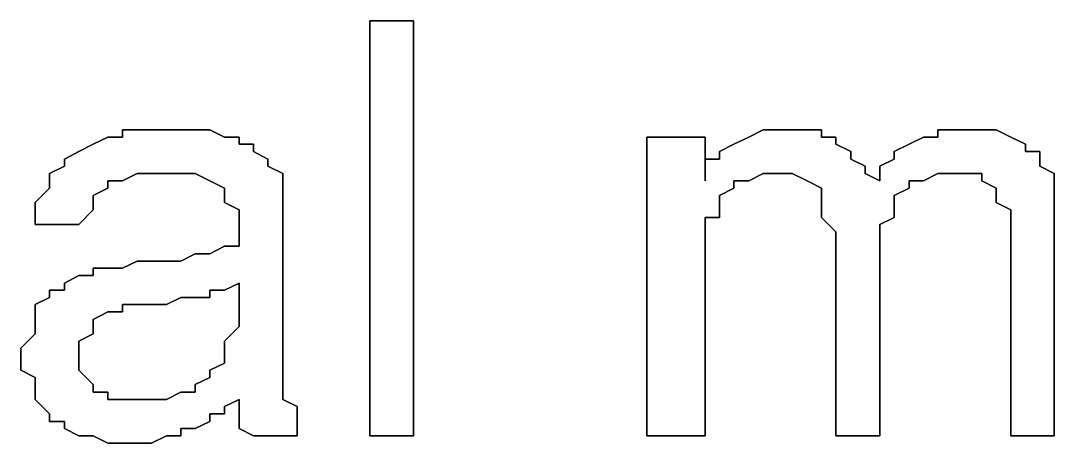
# Model space of a CAD drawing. Header units: metres. Extents: x 2.9 to 42.8, y 1.7 to 28.7.
# Drawn here: x 38.414 to 38.6644, y 16.8645 to 16.9668 of the extents above; entities that cross this region are included whole.
import ezdxf

# ---------------------------------------------------------------- set-up
doc = ezdxf.new("R2010")
doc.units = ezdxf.units.M
doc.layers.add('GRIS', color=8, linetype='Continuous')

msp = doc.modelspace()

# ---------------------------------------------------------------- linework, layer by layer
at = {"layer": 'GRIS', "lineweight": -3}
for points in [[(38.5092, 16.9668), (38.4986, 16.9668), (38.5092, 16.9668)], [(38.4986, 16.9668), (38.4986, 16.8663), (38.4986, 16.9668)], [(38.5092, 16.8663), (38.5092, 16.9668), (38.5092, 16.8663)], [(38.4422, 16.9404), (38.4387, 16.9404), (38.4422, 16.9404)], [(38.4387, 16.9404), (38.4387, 16.9386), (38.4387, 16.9404)], [(38.4457, 16.9404), (38.4422, 16.9404), (38.4457, 16.9404)], [(38.4493, 16.9404), (38.4457, 16.9404), (38.4493, 16.9404)], [(38.4528, 16.9404), (38.4493, 16.9404), (38.4528, 16.9404)], [(38.4563, 16.9404), (38.4528, 16.9404), (38.4563, 16.9404)], [(38.4598, 16.9404), (38.4563, 16.9404), (38.4598, 16.9404)], [(38.4634, 16.9386), (38.4598, 16.9404), (38.4634, 16.9386)], [(38.5939, 16.9404), (38.5904, 16.9386), (38.5939, 16.9404)], [(38.5974, 16.9404), (38.5939, 16.9404), (38.5974, 16.9404)], [(38.6009, 16.9404), (38.5974, 16.9404), (38.6009, 16.9404)], [(38.6045, 16.9404), (38.6009, 16.9404), (38.6045, 16.9404)], [(38.608, 16.9404), (38.6045, 16.9404), (38.608, 16.9404)], [(38.608, 16.9386), (38.608, 16.9404), (38.608, 16.9386)], [(38.6398, 16.9404), (38.6362, 16.9404), (38.6398, 16.9404)], [(38.6362, 16.9404), (38.6362, 16.9386), (38.6362, 16.9404)], [(38.6433, 16.9404), (38.6398, 16.9404), (38.6433, 16.9404)], [(38.6468, 16.9404), (38.6433, 16.9404), (38.6468, 16.9404)], [(38.6503, 16.9404), (38.6468, 16.9404), (38.6503, 16.9404)], [(38.6539, 16.9386), (38.6503, 16.9404), (38.6539, 16.9386)], [(38.4351, 16.9386), (38.4316, 16.9369), (38.4351, 16.9386)], [(38.4387, 16.9386), (38.4351, 16.9386), (38.4387, 16.9386)], [(38.4669, 16.9386), (38.4634, 16.9386), (38.4669, 16.9386)], [(38.4669, 16.9369), (38.4669, 16.9386), (38.4669, 16.9369)], [(38.5798, 16.9386), (38.5657, 16.9386), (38.5798, 16.9386)], [(38.5657, 16.9386), (38.5657, 16.8663), (38.5657, 16.9386)], [(38.5798, 16.928), (38.5798, 16.9386), (38.5798, 16.928)], [(38.5904, 16.9386), (38.5868, 16.9369), (38.5904, 16.9386)], [(38.6115, 16.9386), (38.608, 16.9386), (38.6115, 16.9386)], [(38.6115, 16.9369), (38.6115, 16.9386), (38.6115, 16.9369)], [(38.6327, 16.9386), (38.6292, 16.9369), (38.6327, 16.9386)], [(38.6362, 16.9386), (38.6327, 16.9386), (38.6362, 16.9386)], [(38.6574, 16.9369), (38.6539, 16.9386), (38.6574, 16.9369)], [(38.4281, 16.9351), (38.4246, 16.9333), (38.4281, 16.9351)], [(38.4316, 16.9369), (38.4281, 16.9351), (38.4316, 16.9369)], [(38.4704, 16.9369), (38.4669, 16.9369), (38.4704, 16.9369)], [(38.4704, 16.9351), (38.4704, 16.9369), (38.4704, 16.9351)], [(38.4739, 16.9333), (38.4704, 16.9351), (38.4739, 16.9333)], [(38.5868, 16.9369), (38.5833, 16.9351), (38.5868, 16.9369)], [(38.5833, 16.9351), (38.5833, 16.9333), (38.5833, 16.9351)], [(38.6151, 16.9351), (38.6115, 16.9369), (38.6151, 16.9351)], [(38.6151, 16.9333), (38.6151, 16.9351), (38.6151, 16.9333)], [(38.6292, 16.9369), (38.6256, 16.9351), (38.6292, 16.9369)], [(38.6256, 16.9351), (38.6256, 16.9333), (38.6256, 16.9351)], [(38.6574, 16.9351), (38.6574, 16.9369), (38.6574, 16.9351)], [(38.6609, 16.9351), (38.6574, 16.9351), (38.6609, 16.9351)], [(38.6609, 16.9333), (38.6609, 16.9351), (38.6609, 16.9333)], [(38.4246, 16.9333), (38.4246, 16.9316), (38.4246, 16.9333)], [(38.4739, 16.9316), (38.4739, 16.9333), (38.4739, 16.9316)], [(38.5833, 16.9333), (38.5798, 16.9333), (38.5833, 16.9333)], [(38.5798, 16.9333), (38.5798, 16.9298), (38.5798, 16.9333)], [(38.6186, 16.9316), (38.6151, 16.9333), (38.6186, 16.9316)], [(38.6256, 16.9333), (38.6221, 16.9316), (38.6256, 16.9333)], [(38.6609, 16.9316), (38.6609, 16.9333), (38.6609, 16.9316)], [(38.4246, 16.9316), (38.421, 16.9298), (38.4246, 16.9316)], [(38.421, 16.9298), (38.421, 16.928), (38.421, 16.9298)], [(38.4387, 16.928), (38.4422, 16.9298), (38.4387, 16.928)], [(38.4422, 16.9298), (38.4457, 16.9298), (38.4422, 16.9298)], [(38.4457, 16.9298), (38.4493, 16.9298), (38.4457, 16.9298)], [(38.4493, 16.9298), (38.4528, 16.9298), (38.4493, 16.9298)], [(38.4528, 16.9298), (38.4563, 16.9298), (38.4528, 16.9298)], [(38.4563, 16.9298), (38.4598, 16.928), (38.4563, 16.9298)], [(38.4775, 16.9298), (38.4739, 16.9316), (38.4775, 16.9298)], [(38.4775, 16.9263), (38.4775, 16.9298), (38.4775, 16.9263)], [(38.5798, 16.9298), (38.5798, 16.928), (38.5798, 16.9298)], [(38.5904, 16.928), (38.5939, 16.9298), (38.5904, 16.928)], [(38.5939, 16.9298), (38.5974, 16.9298), (38.5939, 16.9298)], [(38.5974, 16.9298), (38.6009, 16.9298), (38.5974, 16.9298)], [(38.6009, 16.9298), (38.6045, 16.928), (38.6009, 16.9298)], [(38.6186, 16.9298), (38.6186, 16.9316), (38.6186, 16.9298)], [(38.6221, 16.928), (38.6186, 16.9298), (38.6221, 16.928)], [(38.6221, 16.9316), (38.6221, 16.9298), (38.6221, 16.9316)], [(38.6221, 16.9298), (38.6221, 16.928), (38.6221, 16.9298)], [(38.6327, 16.928), (38.6362, 16.9298), (38.6327, 16.928)], [(38.6362, 16.9298), (38.6398, 16.9298), (38.6362, 16.9298)], [(38.6398, 16.9298), (38.6433, 16.9298), (38.6398, 16.9298)], [(38.6433, 16.9298), (38.6468, 16.9298), (38.6433, 16.9298)], [(38.6468, 16.9298), (38.6468, 16.928), (38.6468, 16.9298)], [(38.6644, 16.9298), (38.6609, 16.9316), (38.6644, 16.9298)], [(38.6644, 16.928), (38.6644, 16.9298), (38.6644, 16.928)], [(38.421, 16.928), (38.421, 16.9263), (38.421, 16.928)], [(38.4351, 16.9263), (38.4351, 16.928), (38.4351, 16.9263)], [(38.4351, 16.928), (38.4387, 16.928), (38.4351, 16.928)], [(38.4598, 16.928), (38.4634, 16.9263), (38.4598, 16.928)], [(38.5868, 16.9263), (38.5868, 16.928), (38.5868, 16.9263)], [(38.5868, 16.928), (38.5904, 16.928), (38.5868, 16.928)], [(38.6045, 16.928), (38.608, 16.9263), (38.6045, 16.928)], [(38.6292, 16.9263), (38.6292, 16.928), (38.6292, 16.9263)], [(38.6292, 16.928), (38.6327, 16.928), (38.6292, 16.928)], [(38.6468, 16.928), (38.6503, 16.9263), (38.6468, 16.928)], [(38.6644, 16.9245), (38.6644, 16.928), (38.6644, 16.9245)], [(38.421, 16.9263), (38.4175, 16.9228), (38.421, 16.9263)], [(38.4316, 16.9245), (38.4351, 16.9263), (38.4316, 16.9245)], [(38.4634, 16.9263), (38.4634, 16.9245), (38.4634, 16.9263)], [(38.4775, 16.9245), (38.4775, 16.9263), (38.4775, 16.9245)], [(38.5833, 16.9245), (38.5868, 16.9263), (38.5833, 16.9245)], [(38.608, 16.9263), (38.608, 16.9245), (38.608, 16.9263)], [(38.6256, 16.9245), (38.6292, 16.9263), (38.6256, 16.9245)], [(38.6503, 16.9263), (38.6503, 16.9245), (38.6503, 16.9263)], [(38.4175, 16.9228), (38.4175, 16.921), (38.4175, 16.9228)], [(38.4316, 16.9228), (38.4316, 16.9245), (38.4316, 16.9228)], [(38.4316, 16.921), (38.4316, 16.9228), (38.4316, 16.921)], [(38.4634, 16.9245), (38.4634, 16.9228), (38.4634, 16.9245)], [(38.4634, 16.9228), (38.4669, 16.921), (38.4634, 16.9228)], [(38.4775, 16.9228), (38.4775, 16.9245), (38.4775, 16.9228)], [(38.4775, 16.921), (38.4775, 16.9228), (38.4775, 16.921)], [(38.5833, 16.9228), (38.5833, 16.9245), (38.5833, 16.9228)], [(38.5833, 16.9192), (38.5833, 16.9228), (38.5833, 16.9192)], [(38.608, 16.9245), (38.608, 16.9228), (38.608, 16.9245)], [(38.608, 16.9228), (38.608, 16.921), (38.608, 16.9228)], [(38.6256, 16.9228), (38.6256, 16.9245), (38.6256, 16.9228)], [(38.6256, 16.921), (38.6256, 16.9228), (38.6256, 16.921)], [(38.6503, 16.9245), (38.6503, 16.9228), (38.6503, 16.9245)], [(38.6503, 16.9228), (38.6539, 16.921), (38.6503, 16.9228)], [(38.6644, 16.9228), (38.6644, 16.9245), (38.6644, 16.9228)], [(38.6644, 16.9192), (38.6644, 16.9228), (38.6644, 16.9192)], [(38.4175, 16.921), (38.4175, 16.9175), (38.4175, 16.921)], [(38.4281, 16.9175), (38.4316, 16.921), (38.4281, 16.9175)], [(38.4669, 16.921), (38.4669, 16.9192), (38.4669, 16.921)], [(38.4775, 16.9192), (38.4775, 16.921), (38.4775, 16.9192)], [(38.608, 16.921), (38.608, 16.9192), (38.608, 16.921)], [(38.6256, 16.9192), (38.6256, 16.921), (38.6256, 16.9192)], [(38.6539, 16.921), (38.6539, 16.9175), (38.6539, 16.921)], [(38.4175, 16.9175), (38.4281, 16.9175), (38.4175, 16.9175)], [(38.4669, 16.9192), (38.4669, 16.9157), (38.4669, 16.9192)], [(38.4775, 16.9157), (38.4775, 16.9192), (38.4775, 16.9157)], [(38.5798, 16.9175), (38.5798, 16.9192), (38.5798, 16.9175)], [(38.5798, 16.9192), (38.5833, 16.9192), (38.5798, 16.9192)], [(38.5798, 16.9157), (38.5798, 16.9175), (38.5798, 16.9157)], [(38.608, 16.9192), (38.6115, 16.9157), (38.608, 16.9192)], [(38.6221, 16.9175), (38.6256, 16.9192), (38.6221, 16.9175)], [(38.6221, 16.9157), (38.6221, 16.9175), (38.6221, 16.9157)], [(38.6539, 16.9175), (38.6539, 16.9157), (38.6539, 16.9175)], [(38.6644, 16.9175), (38.6644, 16.9192), (38.6644, 16.9175)], [(38.6644, 16.9157), (38.6644, 16.9175), (38.6644, 16.9157)], [(38.4669, 16.9157), (38.4669, 16.9122), (38.4669, 16.9157)], [(38.4775, 16.9139), (38.4775, 16.9157), (38.4775, 16.9139)], [(38.5798, 16.9139), (38.5798, 16.9157), (38.5798, 16.9139)], [(38.6115, 16.9157), (38.6115, 16.9139), (38.6115, 16.9157)], [(38.6221, 16.9122), (38.6221, 16.9157), (38.6221, 16.9122)], [(38.6539, 16.9157), (38.6539, 16.9122), (38.6539, 16.9157)], [(38.6644, 16.8663), (38.6644, 16.9157), (38.6644, 16.8663)], [(38.4634, 16.9122), (38.4598, 16.9104), (38.4634, 16.9122)], [(38.4669, 16.9122), (38.4634, 16.9122), (38.4669, 16.9122)], [(38.4775, 16.8963), (38.4775, 16.9139), (38.4775, 16.8963)], [(38.5798, 16.9104), (38.5798, 16.9139), (38.5798, 16.9104)], [(38.6115, 16.9139), (38.6115, 16.8663), (38.6115, 16.9139)], [(38.6221, 16.9104), (38.6221, 16.9122), (38.6221, 16.9104)], [(38.6539, 16.9122), (38.6539, 16.8663), (38.6539, 16.9122)], [(38.4563, 16.9104), (38.4528, 16.9086), (38.4563, 16.9104)], [(38.4598, 16.9104), (38.4563, 16.9104), (38.4598, 16.9104)], [(38.5798, 16.9086), (38.5798, 16.9104), (38.5798, 16.9086)], [(38.6221, 16.9086), (38.6221, 16.9104), (38.6221, 16.9086)], [(38.4422, 16.9086), (38.4387, 16.9069), (38.4422, 16.9086)], [(38.4457, 16.9086), (38.4422, 16.9086), (38.4457, 16.9086)], [(38.4493, 16.9086), (38.4457, 16.9086), (38.4493, 16.9086)], [(38.4528, 16.9086), (38.4493, 16.9086), (38.4528, 16.9086)], [(38.5798, 16.9051), (38.5798, 16.9086), (38.5798, 16.9051)], [(38.6221, 16.8663), (38.6221, 16.9086), (38.6221, 16.8663)], [(38.4281, 16.9051), (38.4246, 16.9033), (38.4281, 16.9051)], [(38.4316, 16.9051), (38.4281, 16.9051), (38.4316, 16.9051)], [(38.4351, 16.9069), (38.4316, 16.9069), (38.4351, 16.9069)], [(38.4316, 16.9069), (38.4316, 16.9051), (38.4316, 16.9069)], [(38.4387, 16.9069), (38.4351, 16.9069), (38.4387, 16.9069)], [(38.5798, 16.9033), (38.5798, 16.9051), (38.5798, 16.9033)], [(38.4246, 16.9033), (38.4246, 16.9016), (38.4246, 16.9033)], [(38.4634, 16.9016), (38.4669, 16.9033), (38.4634, 16.9016)], [(38.4669, 16.9033), (38.4669, 16.8981), (38.4669, 16.9033)], [(38.5798, 16.8663), (38.5798, 16.9033), (38.5798, 16.8663)], [(38.421, 16.8998), (38.4175, 16.8981), (38.421, 16.8998)], [(38.4246, 16.9016), (38.421, 16.9016), (38.4246, 16.9016)], [(38.421, 16.9016), (38.421, 16.8998), (38.421, 16.9016)], [(38.4493, 16.8981), (38.4528, 16.8998), (38.4493, 16.8981)], [(38.4528, 16.8998), (38.4563, 16.8998), (38.4528, 16.8998)], [(38.4563, 16.8998), (38.4598, 16.8998), (38.4563, 16.8998)], [(38.4598, 16.8998), (38.4598, 16.9016), (38.4598, 16.8998)], [(38.4598, 16.9016), (38.4634, 16.9016), (38.4598, 16.9016)], [(38.4175, 16.8981), (38.4175, 16.8945), (38.4175, 16.8981)], [(38.4387, 16.8963), (38.4387, 16.8981), (38.4387, 16.8963)], [(38.4387, 16.8981), (38.4422, 16.8981), (38.4387, 16.8981)], [(38.4422, 16.8981), (38.4457, 16.8981), (38.4422, 16.8981)], [(38.4457, 16.8981), (38.4493, 16.8981), (38.4457, 16.8981)], [(38.4669, 16.8981), (38.4669, 16.8945), (38.4669, 16.8981)], [(38.4175, 16.8945), (38.4175, 16.8928), (38.4175, 16.8945)], [(38.4316, 16.8945), (38.4351, 16.8963), (38.4316, 16.8945)], [(38.4316, 16.8928), (38.4316, 16.8945), (38.4316, 16.8928)], [(38.4351, 16.8963), (38.4387, 16.8963), (38.4351, 16.8963)], [(38.4669, 16.8945), (38.4669, 16.8928), (38.4669, 16.8945)], [(38.4775, 16.8928), (38.4775, 16.8963), (38.4775, 16.8928)], [(38.4175, 16.8928), (38.4175, 16.891), (38.4175, 16.8928)], [(38.4316, 16.891), (38.4316, 16.8928), (38.4316, 16.891)], [(38.4669, 16.8928), (38.4634, 16.8892), (38.4669, 16.8928)], [(38.4775, 16.8892), (38.4775, 16.8928), (38.4775, 16.8892)], [(38.4175, 16.891), (38.414, 16.8875), (38.4175, 16.891)], [(38.4281, 16.8892), (38.4316, 16.891), (38.4281, 16.8892)], [(38.414, 16.8875), (38.414, 16.8857), (38.414, 16.8875)], [(38.4281, 16.8875), (38.4281, 16.8892), (38.4281, 16.8875)], [(38.4281, 16.8857), (38.4281, 16.8875), (38.4281, 16.8857)], [(38.4634, 16.8892), (38.4634, 16.8875), (38.4634, 16.8892)], [(38.4634, 16.8875), (38.4634, 16.8857), (38.4634, 16.8875)], [(38.4775, 16.8875), (38.4775, 16.8892), (38.4775, 16.8875)], [(38.4775, 16.8839), (38.4775, 16.8875), (38.4775, 16.8839)], [(38.414, 16.8857), (38.414, 16.8822), (38.414, 16.8857)], [(38.4281, 16.8839), (38.4281, 16.8857), (38.4281, 16.8839)], [(38.4634, 16.8857), (38.4634, 16.8839), (38.4634, 16.8857)], [(38.414, 16.8822), (38.4175, 16.8804), (38.414, 16.8822)], [(38.4281, 16.8822), (38.4281, 16.8839), (38.4281, 16.8822)], [(38.4316, 16.8787), (38.4281, 16.8822), (38.4316, 16.8787)], [(38.4634, 16.8839), (38.4598, 16.8822), (38.4634, 16.8839)], [(38.4598, 16.8822), (38.4598, 16.8804), (38.4598, 16.8822)], [(38.4775, 16.8822), (38.4775, 16.8839), (38.4775, 16.8822)], [(38.4775, 16.8804), (38.4775, 16.8822), (38.4775, 16.8804)], [(38.4175, 16.8804), (38.4175, 16.8787), (38.4175, 16.8804)], [(38.4598, 16.8804), (38.4563, 16.8787), (38.4598, 16.8804)], [(38.4775, 16.8769), (38.4775, 16.8804), (38.4775, 16.8769)], [(38.4175, 16.8787), (38.4175, 16.8769), (38.4175, 16.8787)], [(38.4316, 16.8769), (38.4316, 16.8787), (38.4316, 16.8769)], [(38.4563, 16.8787), (38.4563, 16.8769), (38.4563, 16.8787)], [(38.4175, 16.8769), (38.4175, 16.8751), (38.4175, 16.8769)], [(38.4175, 16.8751), (38.421, 16.8716), (38.4175, 16.8751)], [(38.4351, 16.8769), (38.4316, 16.8769), (38.4351, 16.8769)], [(38.4351, 16.8751), (38.4351, 16.8769), (38.4351, 16.8751)], [(38.4387, 16.8751), (38.4351, 16.8751), (38.4387, 16.8751)], [(38.4422, 16.8751), (38.4387, 16.8751), (38.4422, 16.8751)], [(38.4457, 16.8751), (38.4422, 16.8751), (38.4457, 16.8751)], [(38.4493, 16.8751), (38.4457, 16.8751), (38.4493, 16.8751)], [(38.4528, 16.8769), (38.4493, 16.8751), (38.4528, 16.8769)], [(38.4563, 16.8769), (38.4528, 16.8769), (38.4563, 16.8769)], [(38.4634, 16.8734), (38.4669, 16.8751), (38.4634, 16.8734)], [(38.4669, 16.8751), (38.4669, 16.8734), (38.4669, 16.8751)], [(38.4775, 16.8751), (38.4775, 16.8769), (38.4775, 16.8751)], [(38.481, 16.8734), (38.4775, 16.8751), (38.481, 16.8734)], [(38.4634, 16.8716), (38.4634, 16.8734), (38.4634, 16.8716)], [(38.4669, 16.8734), (38.4669, 16.8716), (38.4669, 16.8734)], [(38.481, 16.8698), (38.481, 16.8734), (38.481, 16.8698)], [(38.421, 16.8716), (38.421, 16.8698), (38.421, 16.8716)], [(38.421, 16.8698), (38.4246, 16.8698), (38.421, 16.8698)], [(38.4246, 16.8698), (38.4246, 16.8681), (38.4246, 16.8698)], [(38.4563, 16.8681), (38.4598, 16.8698), (38.4563, 16.8681)], [(38.4598, 16.8698), (38.4598, 16.8716), (38.4598, 16.8698)], [(38.4598, 16.8716), (38.4634, 16.8716), (38.4598, 16.8716)], [(38.4669, 16.8716), (38.4669, 16.8681), (38.4669, 16.8716)], [(38.481, 16.8681), (38.481, 16.8698), (38.481, 16.8681)], [(38.4246, 16.8681), (38.4281, 16.8663), (38.4246, 16.8681)], [(38.4528, 16.8663), (38.4528, 16.8681), (38.4528, 16.8663)], [(38.4528, 16.8681), (38.4563, 16.8681), (38.4528, 16.8681)], [(38.4669, 16.8681), (38.4704, 16.8663), (38.4669, 16.8681)], [(38.481, 16.8663), (38.481, 16.8681), (38.481, 16.8663)], [(38.4281, 16.8663), (38.4316, 16.8663), (38.4281, 16.8663)], [(38.4316, 16.8663), (38.4351, 16.8645), (38.4316, 16.8663)], [(38.4351, 16.8645), (38.4387, 16.8645), (38.4351, 16.8645)], [(38.4387, 16.8645), (38.4422, 16.8645), (38.4387, 16.8645)], [(38.4422, 16.8645), (38.4457, 16.8645), (38.4422, 16.8645)], [(38.4457, 16.8645), (38.4493, 16.8663), (38.4457, 16.8645)], [(38.4493, 16.8663), (38.4528, 16.8663), (38.4493, 16.8663)], [(38.4704, 16.8663), (38.481, 16.8663), (38.4704, 16.8663)], [(38.4986, 16.8663), (38.5092, 16.8663), (38.4986, 16.8663)], [(38.5657, 16.8663), (38.5798, 16.8663), (38.5657, 16.8663)], [(38.6115, 16.8663), (38.6221, 16.8663), (38.6115, 16.8663)], [(38.6539, 16.8663), (38.6644, 16.8663), (38.6539, 16.8663)]]:
    msp.add_lwpolyline(points, dxfattribs=at)

doc.saveas('drawing.dxf')
